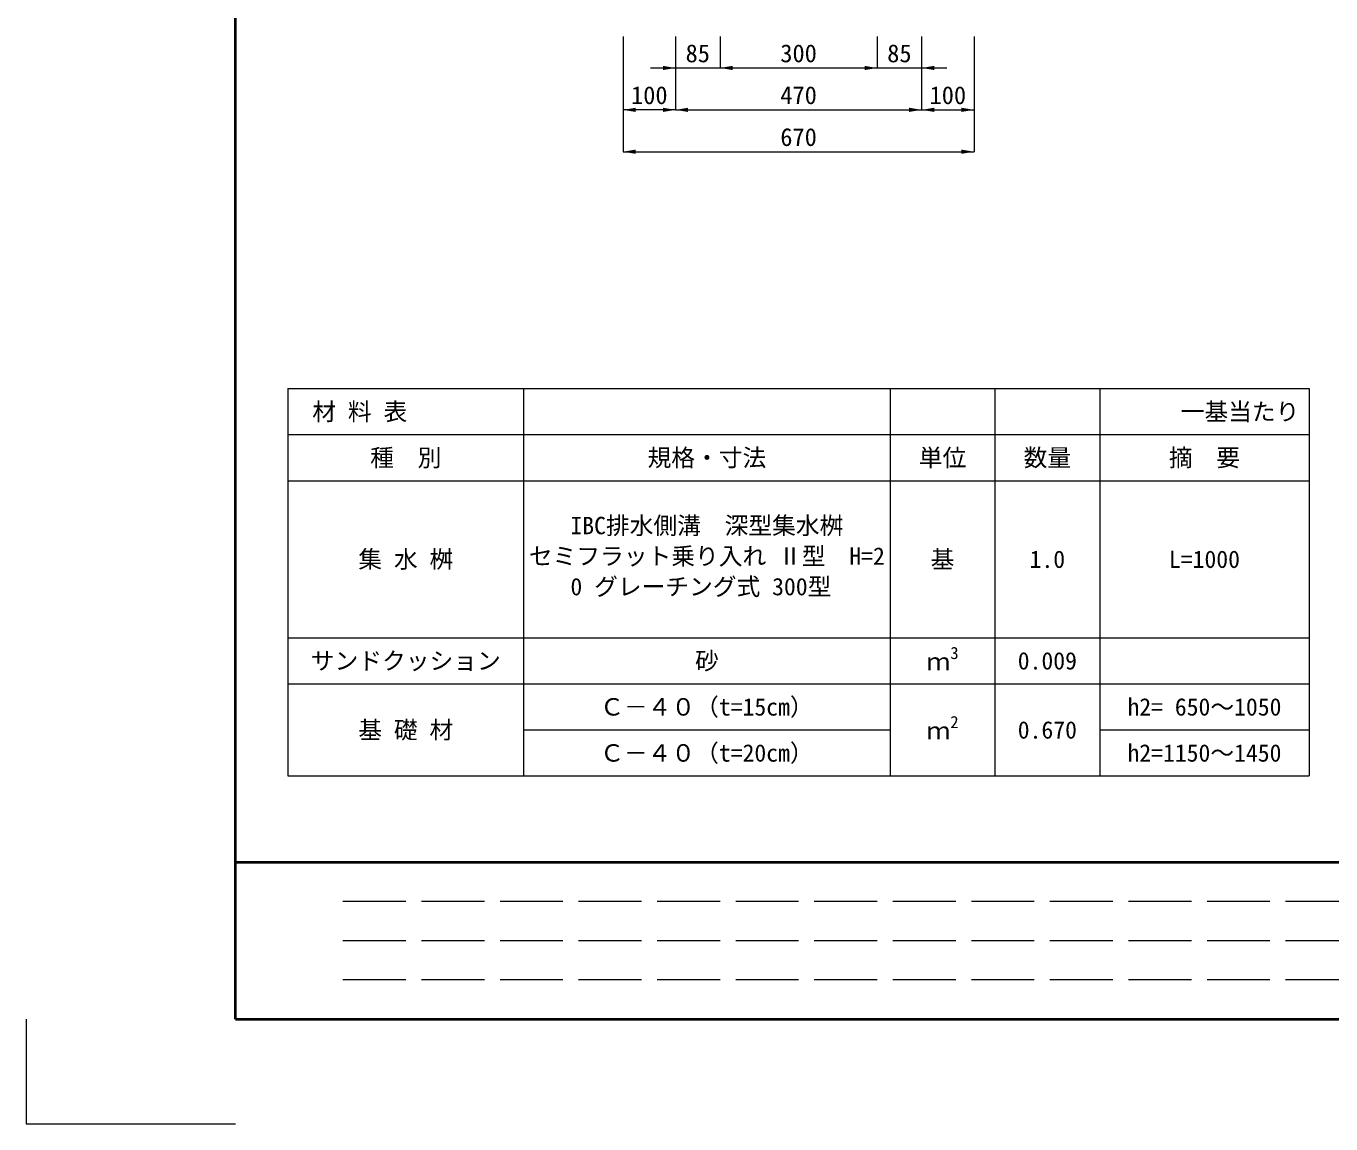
# Model space of a CAD drawing. Units: millimetres at full size, sheet at 1:20. Extents: x 0 to 8400, y 0 to 13400.
# Drawn here: x 0 to 2491, y 0 to 2097 of the extents above; entities that cross this region are included whole.
import ezdxf
from ezdxf.enums import TextEntityAlignment as Align

# ---------------------------------------------------------------- set-up
doc = ezdxf.new("R2010")
doc.units = ezdxf.units.MM
doc.header["$LTSCALE"] = 20
doc.linetypes.add('DASHED', pattern=[7.5, 6, -1.5])
for name, color, linetype, lineweight in [('Defpoints_3', 8, 'Continuous', 0), ('図枠', 7, 'Continuous', 5), ('寸法・材料表', 7, 'Continuous', 13), ('寸法線', 7, 'Continuous', 13)]:
    doc.layers.add(name, color=color, linetype=linetype, lineweight=lineweight)
doc.styles.add('ＭＳ ゴシック', font='')
doc.styles.get('ＭＳ ゴシック').set_extended_font_data('MS Gothic')

# ---------------------------------------------------------------- blocks, each defined once
blk = doc.blocks.new('filled_arrow')
at = {"color": 0, "linetype": 'Continuous', "lineweight": -2}
blk.add_solid([(7.5, 1.25), (0, 0), (7.5, -1.25)], dxfattribs=at)

msp = doc.modelspace()

# ---------------------------------------------------------------- linework, layer by layer
at = {"layer": 'Defpoints_3'}
for p, q in [((500, 1404.62), (2450, 1404.62)), ((500, 1404.62), (500, 1316.62)), ((950, 1404.62), (950, 1316.62)), ((1650, 1404.62), (1650, 1316.62)), ((1850, 1404.62), (1850, 1316.62)), ((2050, 1404.62), (2050, 1316.62)), ((2450, 1404.62), (2450, 1316.62))]:
    msp.add_line(p, q, dxfattribs=at)
at = {"layer": 'Defpoints_3', "color": 7, "lineweight": 13}
for p, q in [((0, 200), (0, 0)), ((0, 0), (400, 0))]:
    msp.add_line(p, q, dxfattribs=at)
at = {"layer": '図枠', "lineweight": 40}
for p, q in [((400, 200), (400, 5740)), ((400, 500), (8200, 500)), ((400, 200), (8200, 200))]:
    msp.add_line(p, q, dxfattribs=at)
at = {"layer": '図枠', "linetype": 'DASHED', "lineweight": 9}
for p, q in [((3725, 425), (600, 425)), ((3725, 350), (600, 350)), ((3725, 275), (600, 275))]:
    msp.add_line(p, q, dxfattribs=at)
at = {"layer": '寸法・材料表'}
for p, q in [((500, 1316.62), (2450, 1316.62)), ((500, 1316.62), (500, 664.62)), ((950, 1316.62), (950, 664.62)), ((1650, 1316.62), (1650, 664.62)), ((1850, 1316.62), (1850, 664.62)), ((2050, 1316.62), (2050, 664.62)), ((2450, 1316.62), (2450, 664.62)), ((500, 1228.62), (2450, 1228.62)), ((500, 928.62), (2450, 928.62)), ((500, 840.62), (2450, 840.62)), ((950, 752.62), (1650, 752.62)), ((2050, 752.62), (2450, 752.62)), ((500, 664.62), (2450, 664.62))]:
    msp.add_line(p, q, dxfattribs=at)
at = {"layer": '寸法線'}
for p, q in [((1140, 2077.07), (1140, 1937.07)), ((1140, 2077.07), (1140, 1857.07)), ((1240, 2077.07), (1240, 2017.07)), ((1240, 2077.07), (1240, 1937.07)), ((1240, 2077.07), (1240, 1937.07)), ((1325, 2077.07), (1325, 2017.07)), ((1325, 2077.07), (1325, 2017.07)), ((1625, 2077.07), (1625, 2017.07)), ((1625, 2077.07), (1625, 2017.07)), ((1710, 2077.07), (1710, 2017.07)), ((1710, 2077.07), (1710, 1937.07)), ((1710, 2077.07), (1710, 1937.07)), ((1810, 2077.07), (1810, 1937.07)), ((1810, 2077.07), (1810, 1857.07)), ((1192, 2017.07), (1373, 2017.07)), ((1325, 2017.07), (1625, 2017.07)), ((1577, 2017.07), (1758, 2017.07)), ((1240, 1937.07), (1140, 1937.07)), ((1240, 1937.07), (1710, 1937.07)), ((1710, 1937.07), (1810, 1937.07)), ((1140, 1857.07), (1810, 1857.07))]:
    msp.add_line(p, q, dxfattribs=at)

# ---------------------------------------------------------------- block references
at = {"layer": '寸法線', "xscale": 3.2, "yscale": 3.2, "rotation": 180}
for p in [(1240, 2017.07), (1625, 2017.07), (1625, 2017.07), (1240, 1937.07), (1710, 1937.07), (1810, 1937.07), (1810, 1857.07)]:
    msp.add_blockref('filled_arrow', p, dxfattribs=at)
at = {"layer": '寸法線', "xscale": 3.2, "yscale": 3.2}
for p in [(1325, 2017.07), (1325, 2017.07), (1710, 2017.07), (1140, 1937.07), (1240, 1937.07), (1710, 1937.07), (1140, 1857.07)]:
    msp.add_blockref('filled_arrow', p, dxfattribs=at)

# ---------------------------------------------------------------- texts
at = {"layer": '寸法・材料表', "style": 'ＭＳ ゴシック'}
msp.add_text('\u3000材 料 表', height=33.23, dxfattribs=at).set_placement((501.2, 1360.62), align=Align.MIDDLE_LEFT)
for s, p in [('\u3000\u3000\u3000一基当たり', (2250, 1360.62)), ('種\u3000別', (725, 1272.62)), ('規格・寸法', (1300, 1272.62)), ('単位', (1750, 1272.62)), ('数量', (1950, 1272.62)), ('摘\u3000要', (2250, 1272.62)), ('集 水 桝', (725, 1078.62)), ('基', (1750, 1078.62)), ('1.0', (1950, 1078.62)), ('L=1000', (2250, 1078.62)), ('サンドクッション', (725, 884.62)), ('砂', (1300, 884.62)), ('0.009', (1950, 884.62)), ('Ｃ－４０（t=15cm）', (1300, 796.62)), ('h2= 650～1050', (2250, 796.62)), ('基 礎 材', (725, 752.62)), ('0.670', (1950, 752.62)), ('Ｃ－４０（t=20cm）', (1300, 708.62)), ('h2=1150～1450', (2250, 708.62))]:
    msp.add_text(s, height=33.23, dxfattribs=at).set_placement(p, align=Align.MIDDLE_CENTER)
for s, p in [('IBC排水側溝\u3000深型集水桝', (1039.38, 1159.62)), ('セミフラット乗り入れ Ⅱ型\u3000H=2', (960.06, 1101.28)), ('0 グレーチング式 300型 ', (1039.38, 1042.95))]:
    msp.add_text(s, height=33.23, dxfattribs=at).set_placement(p, align=Align.TOP_LEFT)
for s, height, p in [('3', 23.26, (1764.73, 881.01)), ('ｍ', 33.23, (1719.41, 856.51)), ('2', 23.26, (1764.73, 749.01)), ('ｍ', 33.23, (1719.41, 724.51))]:
    msp.add_text(s, height=height, dxfattribs=at).set_placement(p, align=Align.BOTTOM_LEFT)
at = {"layer": '寸法線', "style": 'ＭＳ ゴシック'}
for s, p in [('85', (1282.5, 2045.07)), ('300', (1475, 2045.07)), ('85', (1667.5, 2045.07)), ('100', (1190, 1965.07)), ('470', (1475, 1965.07)), ('100', (1760, 1965.07)), ('670', (1475, 1885.07))]:
    msp.add_text(s, height=34.18, dxfattribs=at).set_placement(p, align=Align.MIDDLE_CENTER)

doc.saveas('drawing.dxf')
